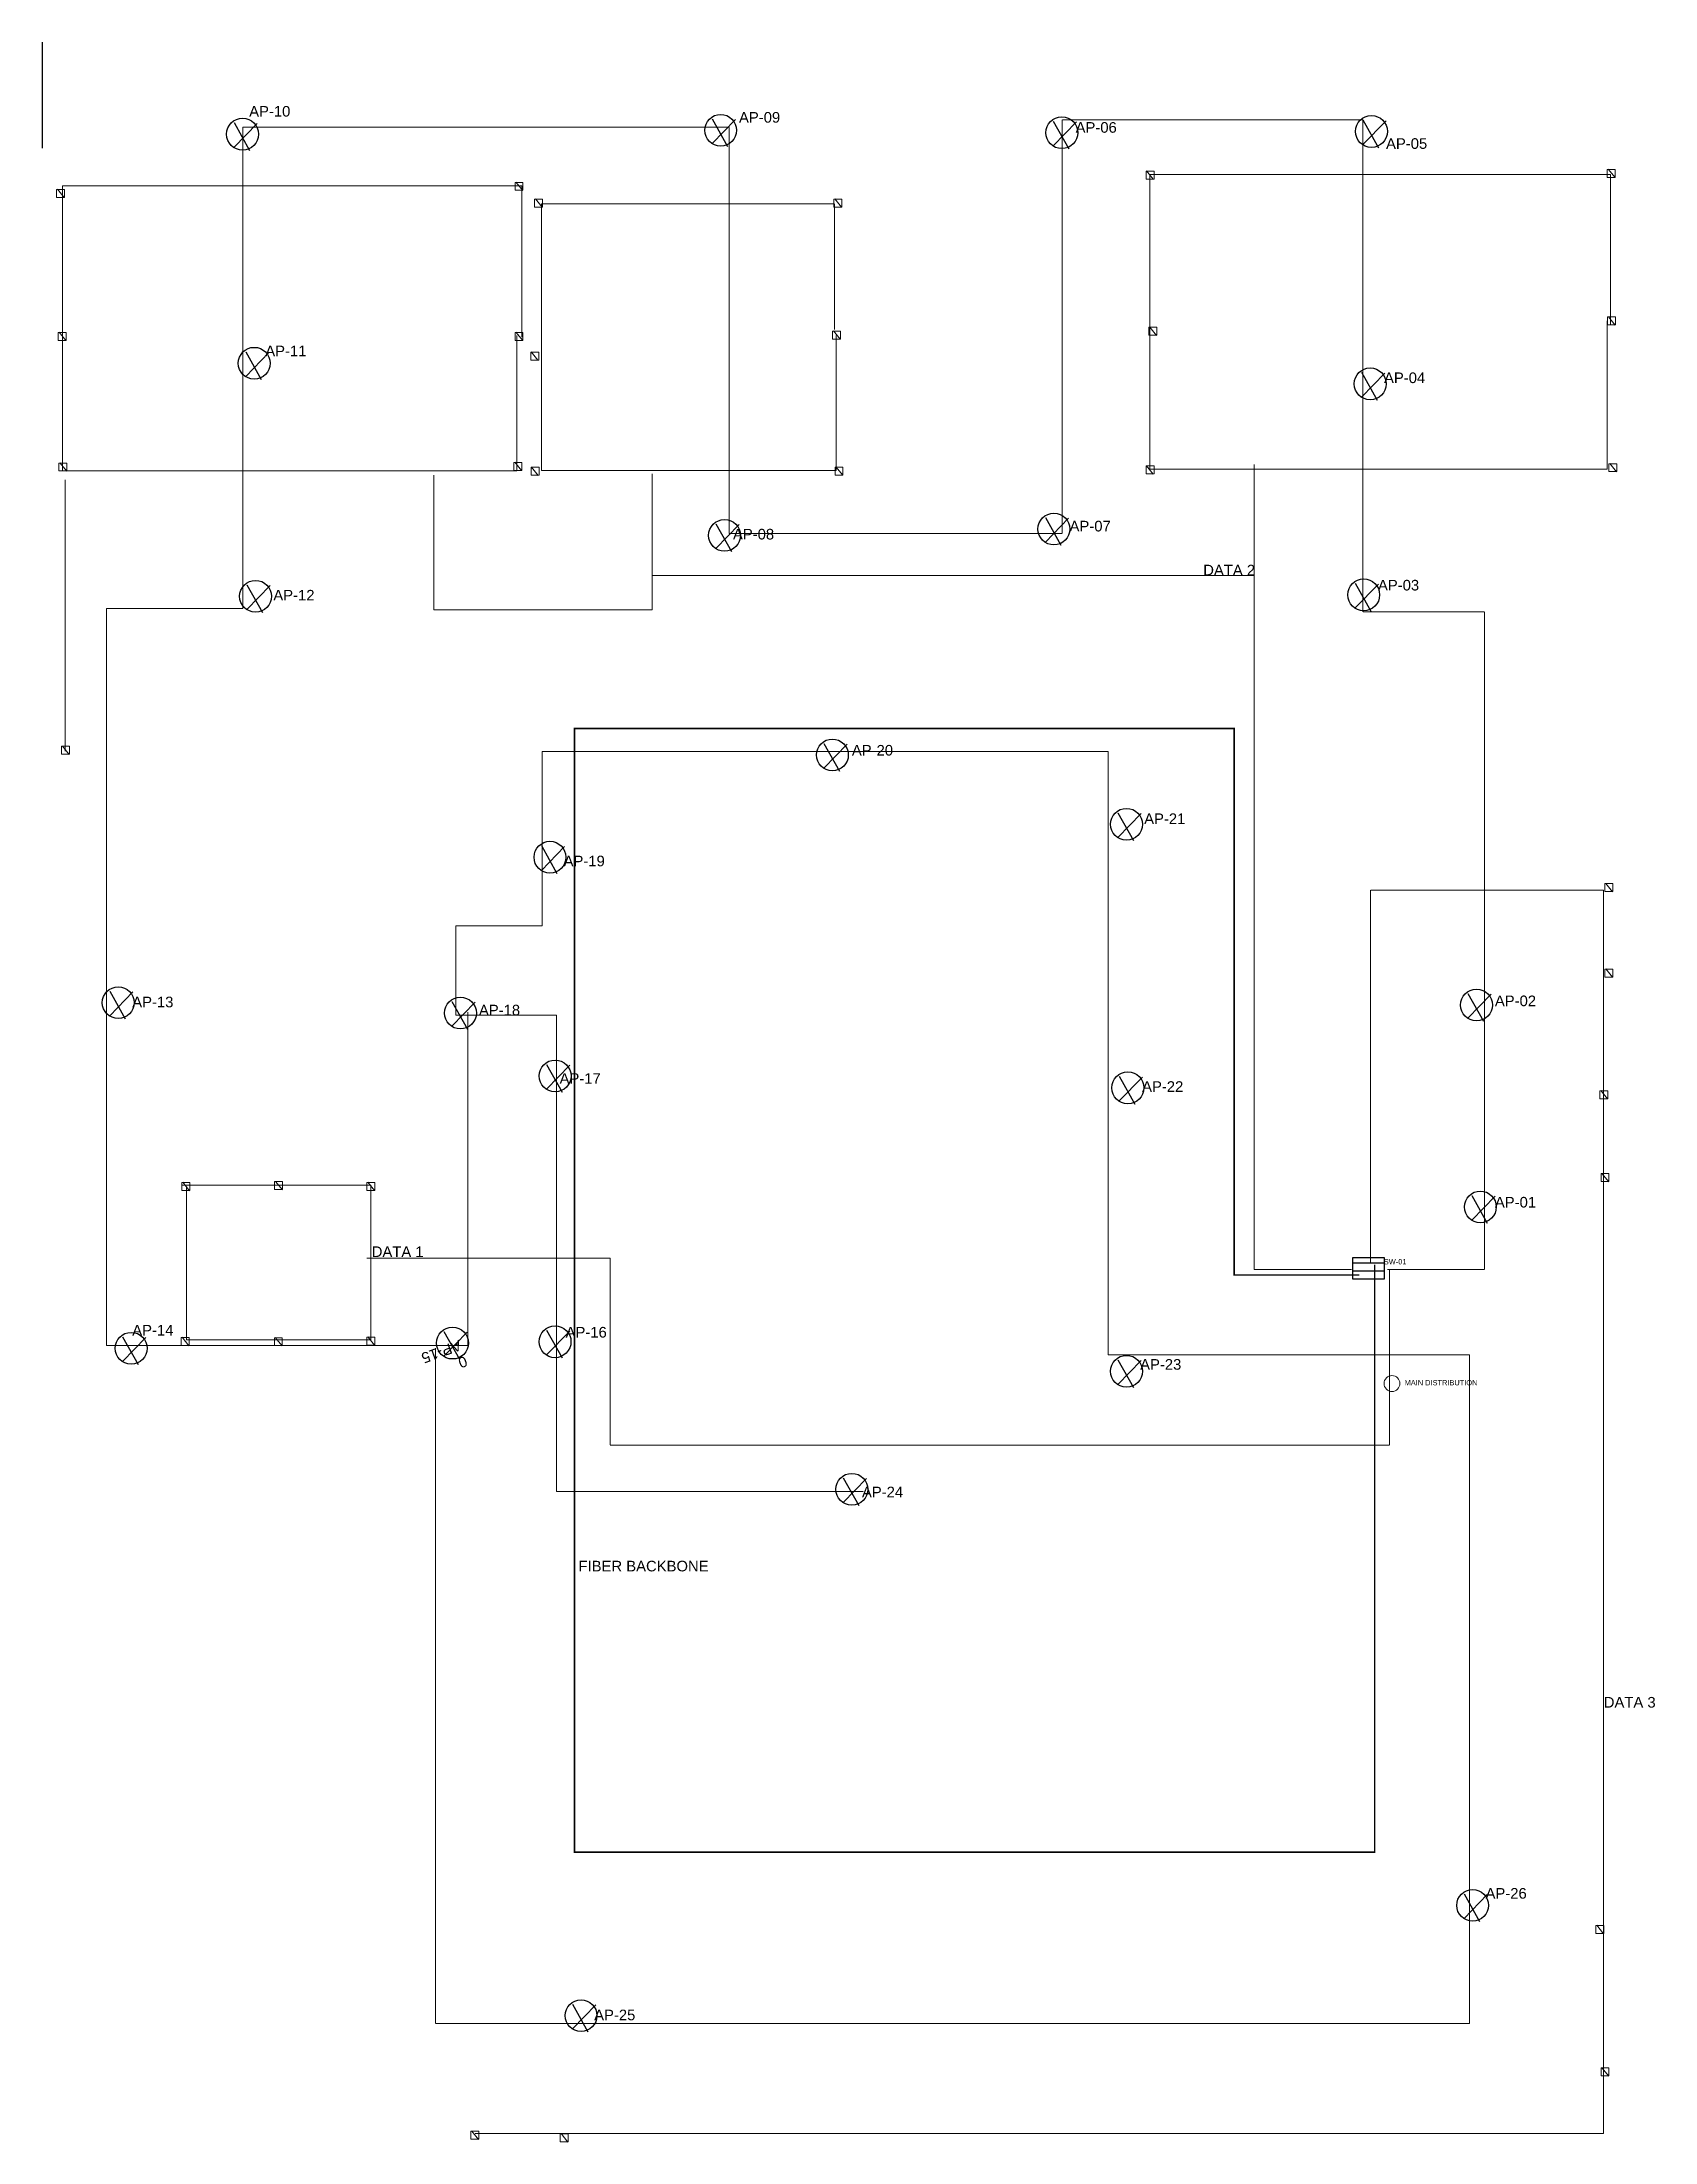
# Model space of a CAD drawing. Header units: millimetres. Extents: x 6155 to 36578, y 817 to 40427.
import ezdxf

# ---------------------------------------------------------------- set-up
doc = ezdxf.new("R2010")
doc.units = ezdxf.units.MM
doc.linetypes.add('ACAD_ISO02W100', pattern=[15, 12, -3])
for name, color, linetype, lineweight in [('N-AP', 3, 'Continuous', 25), ('N-BACKBONE', 1, 'Continuous', 30), ('N-CABLING', 2, 'ACAD_ISO02W100', 20), ('N-LABELS', 7, 'Continuous', 18), ('N-OUTLETS', 5, 'Continuous', 20), ('N-SWITCHES', 6, 'Continuous', 25)]:
    doc.layers.add(name, color=color, linetype=linetype, lineweight=lineweight)
doc.styles.get("Standard").update_dxf_attribs({"font": 'arial.ttf'})

# ---------------------------------------------------------------- blocks, each defined once
blk = doc.blocks.new('NSWITCHES')
at = {"layer": 'N-SWITCHES'}
for p, q in [((43749, 23196), (44354, 23196)), ((43754, 23342), (44341, 23342))]:
    blk.add_line(p, q, dxfattribs=at)
blk.add_lwpolyline([(43753, 23041), (44353, 23041), (44353, 23441), (43753, 23441)], close=True, dxfattribs=at)
blk = doc.blocks.new('N1SWITCHES')
at = {"layer": 'N-SWITCHES'}
blk.add_blockref('NSWITCHES', (-44054, -23178), dxfattribs=at)
blk = doc.blocks.new('WAP')
at = {"layer": 'N-AP'}
for p, q in [((-155, 155), (137, -369)), ((283, 140), (-155, -311))]:
    blk.add_line(p, q, dxfattribs=at)
blk.add_circle((6, -63), 300, dxfattribs=at)
blk = doc.blocks.new('DATA')
at = {"layer": 'N-OUTLETS'}
blk.add_line((-22, 57), (106, -101), dxfattribs=at)
blk.add_lwpolyline([(-40, -97), (110, -97), (110, 53), (-40, 53)], close=True, dxfattribs=at)

msp = doc.modelspace()

# ---------------------------------------------------------------- linework, layer by layer
msp.add_line((6155, 40427), (6155, 38427))
at = {"layer": 'N-BACKBONE', "const_width": 30}
msp.add_lwpolyline([(31001, 17170), (28638, 17170), (28638, 27480), (16196, 27480), (16196, 6282), (31290, 6282), (31290, 17363)], dxfattribs=at)
at = {"layer": 'N-CABLING'}
msp.add_line((6594, 27049), (6594, 32166), dxfattribs=at)
for points in [[(31531, 17271), (33363, 17271), (33363, 18553), (33363, 22266), (33363, 29677), (31068, 29677), (31068, 33925), (31068, 38957), (25398, 38957), (25398, 31155), (19116, 31155), (19116, 38819), (9944, 38819), (9944, 34459), (9944, 30183), (9944, 29741), (7370, 29741), (7370, 23787), (7370, 22253), (7370, 15839), (14189, 15839), (14189, 22130)], [(15202, 34859), (15202, 37717), (6542, 37717), (6542, 34752), (6542, 32337), (15111, 32337), (15111, 34890)], [(35737, 35088), (35737, 37930), (27047, 37930), (27047, 34933), (27047, 32369), (35675, 32369), (35675, 35165)], [(21100, 35003), (21100, 37374), (15578, 37374), (15578, 34449), (15578, 32347), (21131, 32347), (21131, 34892)], [(13543, 32257), (13543, 29718), (17666, 29718), (17666, 32285)], [(17666, 30367), (29017, 30367), (29017, 32455), (29017, 30339), (29017, 17277), (30853, 17277)], [(13575, 15789), (13575, 3053), (16401, 3053), (33080, 3053), (33080, 5294), (33080, 15666), (26261, 15666), (26261, 20532), (26261, 25566), (26261, 27043), (20867, 27043), (15587, 27043), (15587, 25204), (15587, 23757), (13958, 23757), (13958, 22069), (15858, 22069), (15858, 15679), (15858, 13087), (21651, 13087)], [(14325, 975), (15994, 975), (35609, 975), (35609, 2119), (35609, 4794), (35609, 18998), (35609, 20635), (35609, 22790), (35609, 24426), (31212, 24426), (31212, 17411)], [(8878, 18832), (8878, 15949), (10600, 15949), (12355, 15949), (12355, 18865), (10657, 18865), (8798, 18865)], [(12282, 17488), (16869, 17488), (16869, 13959), (31570, 13959), (31570, 17281)]]:
    msp.add_lwpolyline(points, dxfattribs=at)
at = {"layer": 'N-LABELS'}
msp.add_circle((31617, 15123), 150, dxfattribs=at)

# ---------------------------------------------------------------- block references
for name, p in [('WAP', (9931, 38752)), ('WAP', (18949, 38825)), ('WAP', (25384, 38779)), ('WAP', (31224, 38803)), ('WAP', (10151, 34431)), ('WAP', (31200, 34042)), ('WAP', (19022, 31184)), ('WAP', (25234, 31304)), ('WAP', (10176, 30036)), ('WAP', (31078, 30063)), ('WAP', (21057, 27043)), ('WAP', (26604, 25735)), ('WAP', (15729, 25114)), ('WAP', (7586, 22370)), ('WAP', (14041, 22175)), ('WAP', (33205, 22326)), ('WAP', (15827, 20988)), ('WAP', (26629, 20764)), ('WAP', (33278, 18517)), ('N1SWITCHES', (31174, 17234)), ('WAP', (7830, 15851)), ('WAP', (13891, 15949)), ('WAP', (15826, 15974)), ('WAP', (26604, 15417)), ('WAP', (21423, 13191)), ('WAP', (33132, 5344)), ('WAP', (16315, 3263))]:
    msp.add_blockref(name, p, dxfattribs=at)
at = {"layer": 'N-OUTLETS'}
for p in [(35718, 37971), (6469, 37593), (15116, 37727), (15483, 37411), (21128, 37410), (6501, 34895), (15116, 34895), (21103, 34920), (27071, 34994), (35722, 35189), (6515, 32433), (15092, 32444), (21152, 32356), (35748, 32420), (6562, 27090), (35673, 24499), (35673, 22886), (35576, 20593), (35600, 19030), (8832, 18862), (10582, 18879), (12323, 18864), (8818, 15938), (10577, 15935), (12322, 15947), (35502, 4847), (35600, 2161), (14281, 967), (15967, 918)]:
    msp.add_blockref('DATA', p, dxfattribs=at)
for p, rotation in [((27092, 37894), 179.9999999999813), ((15487, 34482), 180.000000000002), ((15492, 32308), 179.9999999999812), ((27092, 32335), 179.9999999999812)]:
    msp.add_blockref('DATA', p, dxfattribs=dict(at, rotation=rotation))

# ---------------------------------------------------------------- texts
at = {"layer": 'N-LABELS'}
for s, height, p in [('AP-10', 200, (10062, 39020)), ('AP-09', 200, (19301, 38906)), ('AP-06', 200, (25650, 38716)), ('AP-05', 200, (31505, 38412)), ('AP-11', 200, (10366, 34500)), ('AP-04', 200, (31467, 33994)), ('AP-07', 200, (25536, 31196)), ('AP-08', 200, (19187, 31044)), ('DATA 2', 200, (28057, 30367)), ('AP-03', 200, (31353, 30082)), ('AP-12', 200, (10518, 29893)), ('AP-20', 200, (21430, 26968)), ('AP-21', 200, (26943, 25677)), ('AP-19', 200, (15993, 24879)), ('AP-13', 200, (7857, 22220)), ('AP-18', 200, (14396, 22068)), ('AP-02', 200, (33558, 22241)), ('AP-17', 200, (15917, 20777)), ('AP-22', 200, (26904, 20625)), ('AP-01', 200, (33558, 18443)), ('DATA 1', 200, (12374, 17510)), ('SW-01', 100, (31463, 17371)), ('AP-14', 200, (7857, 16029)), ('AP-16', 200, (16031, 15991)), ('AP-23', 200, (26867, 15384)), ('MAIN DISTRIBUTION', 100, (31855, 15089)), ('AP-24', 200, (21620, 12977)), ('FIBER BACKBONE', 200, (16274, 11580)), ('DATA 3', 200, (35612, 9011)), ('AP-26', 200, (33382, 5407)), ('AP-25', 200, (16569, 3113))]:
    msp.add_text(s, height=height, dxfattribs=at).set_placement(p)
for s, p in [('AP-15', (14020, 15951)), ('0', (14130, 15649))]:
    msp.add_text(s, height=200, rotation=200, dxfattribs=at).set_placement(p)

doc.saveas('drawing.dxf')
